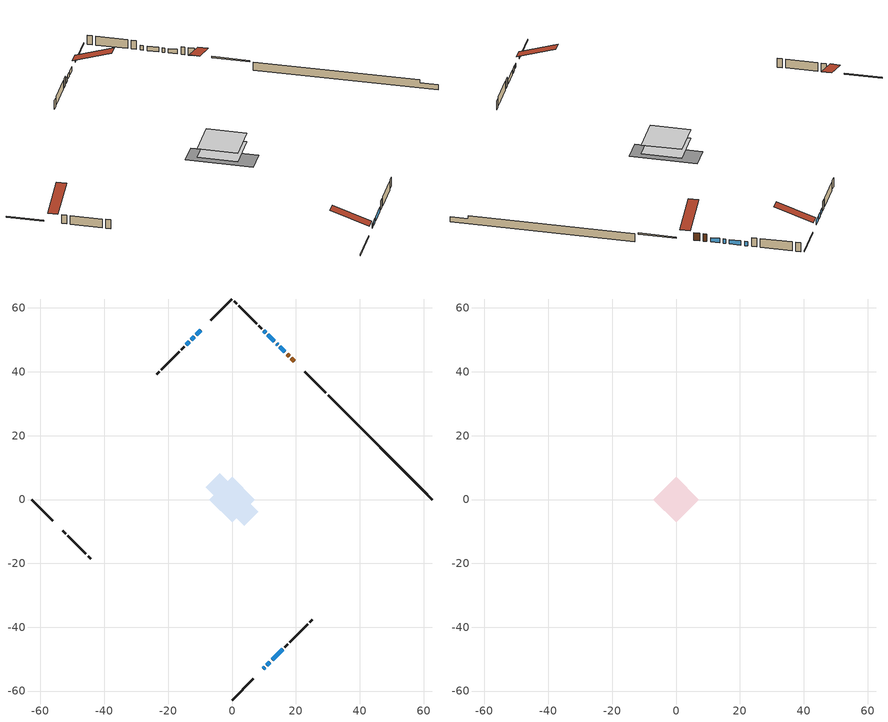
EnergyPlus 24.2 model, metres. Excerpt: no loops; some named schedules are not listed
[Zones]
conditioned space
 floor adiabatic (AdiabaticFloorConstruction): -7.2,0 0,7.2 7.2,0 0,-7.2 z1.27
 floor foundation (Slab1 construction): -8.18,3.9 -3.9,8.18 8.18,-3.9 3.9,-8.18 z-0.98
 wall outside (RimJoist1 construction): 0,-62.82 6.71,-56.11 / -62.82,0 -56.11,-6.71 / 0,62.82 -6.71,56.11 / 29.44,33.37 22.74,40.08 z1.27:1.57
 wall outside (AdiabaticWallConstruction 1): 19.58,43.24 18.54,44.28 / 17.89,44.93 17.26,45.56 z1.27:3.3
 wall outside (AdiabaticWallConstruction): 9.87,-52.95 10.24,-52.58 / -9.87,52.95 -11.24,51.57 / 16.6,46.22 15.02,47.8 / 14.37,48.45 13.94,48.87 / 10.89,-51.93 11.88,-50.94 / -11.9,50.92 -12.74,50.08 / 12.54,-50.28 15.85,-46.97 / 13.29,49.53 11.25,51.57 / 10.59,52.23 9.99,52.82 / -13.4,49.42 -14.31,48.51 z1.27:2.49
 wall outside (Wall1 construction): 16.51,-46.31 17.41,-45.41 / -52.95,-9.87 -52.05,-10.77 / -14.96,47.86 -15.86,46.96 / 9.34,53.48 8.44,54.38 z1.27:3.71
 wall outside (Wall2 construction): 18.07,-44.75 23.69,-39.13 / -51.39,-11.43 -45.77,-17.05 / -16.52,46.3 -22.15,40.67 / 7.78,55.04 2.15,60.67 z1.27:3.71
 wall outside (Wall3 construction): 24.35,-38.47 25.19,-37.63 / -45.11,-17.71 -44.27,-18.55 / -22.8,40.02 -23.64,39.18 / 1.5,61.32 0.66,62.16 z1.27:3.71
 wall foundation (FoundationWall1 construction): 30.1,32.72,-0.98 30.1,32.72,1.27 59.55,3.27,1.27 59.55,3.27,0.43 62.82,0,0.43 62.82,0,-0.98
 window (WindowConstruction 6): 9.87,-52.95 10.23,-52.59 z1.27:2.49
 window (WindowConstruction 4): -9.87,52.95 -11.24,51.58 z1.27:2.49
 window (WindowConstruction 5): 16.6,46.22 15.02,47.8 z1.27:2.49
 window (WindowConstruction 7): 14.37,48.45 13.95,48.87 z1.27:2.49
 window (WindowConstruction 8): 10.89,-51.93 11.88,-50.94 z1.27:2.49
 window (WindowConstruction 9): -11.9,50.92 -12.74,50.08 z1.27:2.49
 window (WindowConstruction): 12.54,-50.28 15.85,-46.97 z1.27:2.49
 window (WindowConstruction 1): 13.29,49.53 11.25,51.57 z1.27:2.49
 window (WindowConstruction 2): 10.59,52.23 10,52.82 z1.27:2.49
 window (WindowConstruction 3): -13.4,49.42 -14.3,48.52 z1.27:2.49
 door (Door): 19.58,43.24 18.54,44.28 z1.27:3.3
 door (Door 1): 17.89,44.93 17.26,45.56 z1.27:3.3
 ceiling adiabatic (AdiabaticFloorConstruction): 0,-7.2 7.2,0 0,7.2 -7.2,0 z1.27
attic - vented
 floor to conditioned space (Floor1 construction Reversed): -7.19,0 0,7.19 7.19,0 0,-7.19 z3.71
 roof outside (Roof1 construction): 9.21,-53.61,3.71 2.2,-46.6,7.01 0.36,-48.45,7.01 7.36,-55.46,3.71; -53.61,-9.21,3.71 -46.6,-2.2,7.01 -48.45,-0.36,7.01 -55.46,-7.36,3.71; -9.21,53.61,3.71 -2.2,46.6,7.01 -0.36,48.45,7.01 -7.36,55.46,3.71; 20.23,42.58,3.71 13.23,35.58,7.01 15.08,33.73,7.01 22.08,40.74,3.71
[Building]
Building 1: Terrain=Suburbs
[Site:Location]
Montreal Intl AP_QC: Latitude {deg}=45.47; Longitude {deg}=-73.74; Time Zone {hr}=-5; Elevation {m}=36; Keep Site Location Information=Yes
[Site:GroundTemperature:Shallow]
2.07863, -0.316383, -0.508184, 0.628371, 5.19101, 9.73239, 13.6695, 16.1636, 16.3755, 14.347, 10.5102, 6.10817
[Site:WaterMainsTemperature]
Calculation Method=Schedule; Temperature Schedule=mains temperature schedule
[Material] Roughness=Rough; Thermal Absorptance=0.9
Name | Thickness {m} | Conductivity {W/m-K} | Density {kg/m3} | Specific Heat {J/kg-K} | Solar Absorptance | Visible Absorptance
asphalt or fiberglass shingles | 0.00635 | 0.162714 | 1121.4 | 1465.45 | 0.4 | 0.4
ceiling loosefill ins | 0.169333 | 0.0480833 | 16.02 | 1046.75 | 0.7 | 0.7
ceiling stud and cavity | 0.1397 | 0.141169 | 65.682 | 1177.47 | 0.7 | 0.7
concrete 4.0 in. | 0.1016 | 1.803125 | 2242.8 | 837.4 | 0.7 | 0.7
concrete 8.0 in. | 0.2032 | 1.803125 | 2242.8 | 837.4 | 0.7 | 0.7
door material | 0.04445 | 0.0451087 | 512.64 | 1214.23 | 0.7 | 0.7
door material 1 | 0.04445 | 0.188738 | 512.64 | 1214.23 | 0.7 | 0.7
floor covering | 0.0127 | 0.0433444 | 54.468 | 1339.84 | 0.6 | 0.6
floor rigid ins; wall rigid ins 1 | 0.512978 | 0.029427 | 32.04 | 1214.23 | 0.7 | 0.7
floor stud and cavity | 0.1397 | 1.75129 | 37.0049 | 1207.88 | 0.7 | 0.7
furniture material conditioned space 1 | 0.1524 | 0.115458 | 640.8 | 1214.23 | 0.6 | 0.6
gypsum board | 0.0127 | 0.160291 | 801 | 837.4 | 0.6 | 0.6
osb sheathing 0.5 in. | 0.0127 | 0.115458 | 512.64 | 1214.23 | 0.7 | 0.7
osb sheathing 0.75 in. | 0.01905 | 0.115458 | 512.64 | 1214.23 | 0.7 | 0.7
osb sheathing 2.0 in. | 0.0508 | 0.115458 | 512.64 | 1214.23 | 0.7 | 0.7
rim joist rigid ins; wall rigid ins | 0.051816 | 0.029427 | 32.04 | 1214.23 | 0.7 | 0.7
rim joist stud and cavity | 0.0508 | 0.0430867 | 125.044 | 1163.47 | 0.6 | 0.6
wall stud and cavity | 0.1397 | 0.199848 | 139.0536 | 1170.24 | 0.7 | 0.7
wall stud and cavity 1 | 0.1397 | 0.246398 | 139.0536 | 1170.24 | 0.7 | 0.7
wall stud and cavity 2 | 0.1397 | 0.082279 | 139.0536 | 1170.24 | 0.7 | 0.7
wall stud and cavity 3 | 0.0889 | 0.380278 | 52.3479 | 1209.89 | 0.7 | 0.7
wall stud and cavity 4 | 0.0889 | 0.391764 | 83.0341 | 1211.67 | 0.7 | 0.7
wood siding | 0.0254 | 0.102417 | 544.68 | 1172.36 | 0.4 | 0.4
wood siding 1; wood siding 2; wood siding 3 | 0.0254 | 0.102417 | 544.68 | 1172.36 | 0.7 | 0.7
[WindowMaterial:SimpleGlazingSystem]
Name | U-Factor {W/m2-K} | Solar Heat Gain Coefficient
WindowMaterial | 1.71419 | 0.41
WindowMaterial 1 | 1.80731 | 0.39
WindowMaterial 2 | 1.797087 | 0.38
WindowMaterial 3 | 1.73576 | 0.4
WindowMaterial 4 | 1.68182 | 0.42
WindowMaterial 5 | 1.66536 | 0.42
WindowMaterial 6 | 3.0542 | 0.4
WindowMaterial 7 | 1.975944 | 0.32
WindowMaterial 8 | 2.01455 | 0.31
[Construction]
AdiabaticFloorConstruction: floor stud and cavity, floor rigid ins, osb sheathing 0.75 in., floor covering
AdiabaticWallConstruction: wood siding 2, wall rigid ins 1, wall stud and cavity 3, gypsum board
AdiabaticWallConstruction 1: wood siding 3, wall rigid ins 1, wall stud and cavity 3, gypsum board
Door: door material
Door 1: door material 1
Floor1 construction Reversed: gypsum board, ceiling stud and cavity, ceiling loosefill ins
FoundationWall1 construction: concrete 8.0 in.
furniture construction conditioned space 1: furniture material conditioned space 1
PartitionWallConstruction: gypsum board, wall stud and cavity 4, gypsum board
RimJoist1 construction: wood siding 1, rim joist rigid ins, osb sheathing 2.0 in., rim joist stud and cavity
Roof1 construction: asphalt or fiberglass shingles
Slab1 construction: concrete 4.0 in.
Wall1 construction: wood siding, wall rigid ins, osb sheathing 0.5 in., wall stud and cavity, gypsum board
Wall2 construction: wood siding, wall rigid ins, osb sheathing 0.5 in., wall stud and cavity 1, gypsum board
Wall3 construction: wood siding, osb sheathing 0.5 in., wall stud and cavity 2, gypsum board
WindowConstruction: WindowMaterial
WindowConstruction 1: WindowMaterial 1
WindowConstruction 2: WindowMaterial 2
WindowConstruction 3: WindowMaterial 3
WindowConstruction 4: WindowMaterial 4
WindowConstruction 5: WindowMaterial 5
WindowConstruction 6: WindowMaterial 6
WindowConstruction 7; WindowConstruction 9: WindowMaterial 7
WindowConstruction 8: WindowMaterial 8
[Zone] Multiplier=1; Part of Total Floor Area=Yes
Name | Volume {m3}
attic - vented | 55.4635
conditioned space | 510.5
[Space]
Name | Zone | Volume {m3}
attic - vented 1 | attic - vented | 55.4635
conditioned space 1 | conditioned space | 510.5
[ZoneInfiltration:EffectiveLeakageArea]
infil attic - vented 1: Zone or Space=attic - vented 1; Schedule=Always On Discrete; Effective Air Leakage Area {cm2}=4138.4; Stack Coefficient=0.000229641; Wind Coefficient=1.02387e-05
[ZoneMixing]
whole house fan mix: Zone or Space=attic - vented; Schedule=Always On Continuous; Design Flow Rate Calculation Method=Flow/Zone; Design Flow Rate {m3/s}=0; Source Zone or Space=conditioned space
[SurfaceProperty:ExposedFoundationPerimeter]
Slab1: Exposed Perimeter Calculation Method=TotalExposedPerimeter; Total Exposed Perimeter {m}=46.27
[InternalMass] Zone or ZoneList=conditioned space; Space or SpaceList=conditioned space 1
Name | Construction | Surface Area {m2}
furniture mass conditioned space 1 | furniture construction conditioned space 1 | 82.7996
partition wall mass | PartitionWallConstruction | 206.999
[Lights]
interior lighting: Zone or ZoneList or Space or SpaceList=conditioned space 1; Schedule=interior lighting schedule; Design Level Calculation Method=LightingLevel; Lighting Level {W}=343.2; Return Air Fraction=0; Fraction Radiant=0.6; Fraction Visible=0.2; Fraction Replaceable=1
[People]
occupants: Zone or ZoneList or Space or SpaceList=conditioned space 1; Number of People Schedule=occupants schedule; Number of People Calculation Method=People; Number of People=3; Fraction Radiant=0.314171; Sensible Heat Fraction=0.56303; Activity Level Schedule=occupants activity schedule; Carbon Dioxide Generation Rate {m3/s-W}=0; Enable ASHRAE 55 Comfort Warnings=No; Mean Radiant Temperature Calculation Type=EnclosureAveraged
[ElectricEquipment] Zone or ZoneList or Space or SpaceList=conditioned space 1; Design Level Calculation Method=EquipmentLevel
Name | Schedule | Design Level {W} | Fraction Latent | Fraction Radiant | Fraction Lost
clothes dryer | clothes dryer schedule | 140.772 | 0.015 | 0.081 | 0.85
clothes washer | clothes washer schedule | 32.1985 | 0.03 | 0.162 | 0.7
cooking range | cooking range schedule | 215.147 | 0.08 | 0.432 | 0.2
dishwasher | dishwasher schedule | 66.8632 | 0.3 | 0.18 | 0.4
fridge | fridge schedule | 72.9452 | 0 | 0.6 | 0
mech vent bath fan 0 | mech vent bath fan 0 schedule | 200 | 0 | 0 | 1
mech vent house fan | mech vent house fan schedule | 19.9167 | 0 | 0 | 0.5
mech vent house fan cfis | mech vent house fan cfis schedule | 0 | 0 | 0 | 0
mech vent range fan 0 | mech vent range fan 0 schedule | 150 | 0 | 0 | 1
misc plug loads | misc plug loads schedule | 494.7 | 0.045 | 0.513 | 0.1
whole house fan | Always On Discrete | 0 | 0 | 0 | 1
[OtherEquipment] Zone or ZoneList or Space or SpaceList=conditioned space 1; Design Level Calculation Method=EquipmentLevel
Name | Fuel Type | Schedule | Design Level {W} | Fraction Latent | Fraction Radiant | Fraction Lost
clothes dryer 1 | Electricity | clothes dryer schedule | 0 | 0.015 | 0.081 | 0.85
cooking range 1 | Electricity | cooking range schedule | 0 | 0.08 | 0.432 | 0.2
general water use latent | None | general water use schedule | 62.594 | 1 | 0 | 0
general water use sensible | None | general water use schedule | -61.6891 | 0 | 0.6 | 0
mech vent house fan latent load | None | Always On Discrete | 0 | 1 | 0 | 0
mech vent house fan sensible load | None | Always On Discrete | 0 | 0 | 0 | 0
water heater energy adjustment1 | Electricity | Always On Discrete | 0.01 | 0 | 0 | 1
[ZoneInfiltration:DesignFlowRate] Zone or ZoneList or Space or SpaceList=conditioned space 1; Schedule=Always On Discrete; Design Flow Rate Calculation Method=Flow/Zone; Design Flow Rate {m3/s}=0
infil flow; natural vent flow; whole house fan flow
[AvailabilityManager:Scheduled]
furnace airloop Availability Manager: Schedule=Always On Discrete
[Foundation:Kiva]
Foundation Kiva 1: Initial Indoor Air Temperature {C}=18; Wall Height Above Grade {m}=1.27001; Wall Depth Below Slab {m}=0.2032
[Foundation:Kiva:Settings]
Soil Conductivity {W/m-K}=0.849921; Soil Density {kg/m3}=1842.3; Soil Specific Heat {J/kg-K}=418.7; Ground Solar Absorptivity=0.9; Ground Thermal Absorptivity=0.9; Ground Surface Roughness {m}=0.03; Far-Field Width {m}=40; Deep-Ground Boundary Condition=ZeroFlux; Deep-Ground Depth {m}=40; Minimum Cell Dimension {m}=0.2; Maximum Cell Growth Coefficient=3; Simulation Timestep=Timestep
[Exterior:Lights]
exterior lighting: Schedule=exterior lighting schedule; Design Level {W}=75.6
[EnergyManagementSystem:GlobalVariable]
furnace_airloop_Fan_RTF
infil_program_Qfan
infil_program_Qinf
natural_vent_program_Qnv
natural_vent_program_Qwhf
[EnergyManagementSystem:Sensor]
Name | Output:Variable or Output:Meter Index Key | Output:Variable or Output:Meter
airflow_gain | infil flow | Infiltration Sensible Heat Gain Energy
airflow_gain_1 | natural vent flow | Infiltration Sensible Heat Gain Energy
airflow_gain_2 | whole house fan flow | Infiltration Sensible Heat Gain Energy
airflow_loss | infil flow | Infiltration Sensible Heat Loss Energy
airflow_loss_1 | natural vent flow | Infiltration Sensible Heat Loss Energy
airflow_loss_2 | whole house fan flow | Infiltration Sensible Heat Loss Energy
clg_load_cond |  | Cooling:EnergyTransfer:Zone:CONDITIONED SPACE
clg_sp_s; clg_sp_s_1 | cooling setpoint | Schedule Value
clothes_dryer_exhaust_0_sch_s | clothes dryer exhaust 0 schedule | Schedule Value
cool_season | cooling season schedule | Schedule Value
htg_load_cond |  | Heating:EnergyTransfer:Zone:CONDITIONED SPACE
htg_sp_s; htg_sp_s_1 | heating setpoint | Schedule Value
ig_ee_conv | clothes dryer | Electric Equipment Convective Heating Energy
ig_ee_conv_2 | cooking range | Electric Equipment Convective Heating Energy
ig_ee_conv_4 | fridge | Electric Equipment Convective Heating Energy
ig_ee_conv_5 | misc plug loads | Electric Equipment Convective Heating Energy
ig_ee_conv_6 | whole house fan | Electric Equipment Convective Heating Energy
ig_ee_rad | clothes dryer | Electric Equipment Radiant Heating Energy
ig_ee_rad_2 | cooking range | Electric Equipment Radiant Heating Energy
ig_ee_rad_4 | fridge | Electric Equipment Radiant Heating Energy
ig_ee_rad_5 | misc plug loads | Electric Equipment Radiant Heating Energy
ig_ee_rad_6 | whole house fan | Electric Equipment Radiant Heating Energy
ig_lgt_conv | interior lighting | Lights Convective Heating Energy
ig_lgt_rad | interior lighting | Lights Radiant Heating Energy
ig_lgt_vis | interior lighting | Lights Visible Radiation Heating Energy
ig_oe_conv | clothes dryer 1 | Other Equipment Convective Heating Energy
ig_oe_conv_1 | cooking range 1 | Other Equipment Convective Heating Energy
ig_oe_conv_2 | general water use latent | Other Equipment Convective Heating Energy
ig_oe_conv_3 | general water use sensible | Other Equipment Convective Heating Energy
ig_oe_conv_4 | water heater energy adjustment1 | Other Equipment Convective Heating Energy
ig_oe_rad | clothes dryer 1 | Other Equipment Radiant Heating Energy
ig_oe_rad_1 | cooking range 1 | Other Equipment Radiant Heating Energy
ig_oe_rad_2 | general water use latent | Other Equipment Radiant Heating Energy
ig_oe_rad_3 | general water use sensible | Other Equipment Radiant Heating Energy
ig_oe_rad_4 | water heater energy adjustment1 | Other Equipment Radiant Heating Energy
ig_ppl_conv | occupants | People Convective Heating Energy
ig_ppl_rad | occupants | People Radiant Heating Energy
im_conv | furniture mass conditioned space 1 | Surface Inside Face Convection Heat Gain Energy
im_conv_1 | partition wall mass | Surface Inside Face Convection Heat Gain Energy
im_ig | furniture mass conditioned space 1 | Surface Inside Face Internal Gains Radiation Heat Gain Energy
im_ig_1 | partition wall mass | Surface Inside Face Internal Gains Radiation Heat Gain Energy
im_lgt | furniture mass conditioned space 1 | Surface Inside Face Lights Radiation Heat Gain Energy
im_lgt_1 | partition wall mass | Surface Inside Face Lights Radiation Heat Gain Energy
im_sol | furniture mass conditioned space 1 | Surface Inside Face Solar Radiation Heat Gain Energy
im_sol_1 | partition wall mass | Surface Inside Face Solar Radiation Heat Gain Energy
im_surf | furniture mass conditioned space 1 | Surface Inside Face Net Surface Thermal Radiation Heat Gain Energy
im_surf_1 | partition wall mass | Surface Inside Face Net Surface Thermal Radiation Heat Gain Energy
mech_vent_bath_fan_0_sch_s | mech vent bath fan 0 schedule | Schedule Value
mech_vent_range_fan_0_sch_s | mech vent range fan 0 schedule | Schedule Value
mv_conv | mech vent bath fan 0 | Electric Equipment Convective Heating Energy
mv_conv_1 | mech vent house fan | Electric Equipment Convective Heating Energy
mv_conv_2 | mech vent house fan cfis | Electric Equipment Convective Heating Energy
mv_conv_3 | mech vent range fan 0 | Electric Equipment Convective Heating Energy
mv_conv_4 | mech vent house fan latent load | Other Equipment Convective Heating Energy
mv_conv_5 | mech vent house fan sensible load | Other Equipment Convective Heating Energy
mv_rad | mech vent bath fan 0 | Electric Equipment Radiant Heating Energy
mv_rad_1 | mech vent house fan | Electric Equipment Radiant Heating Energy
mv_rad_2 | mech vent house fan cfis | Electric Equipment Radiant Heating Energy
mv_rad_3 | mech vent range fan 0 | Electric Equipment Radiant Heating Energy
mv_rad_4 | mech vent house fan latent load | Other Equipment Radiant Heating Energy
mv_rad_5 | mech vent house fan sensible load | Other Equipment Radiant Heating Energy
natural_vent_s | natural vent schedule | Schedule Value
out_pb_s |  | Site Outdoor Air Barometric Pressure
out_wt_s |  | Site Outdoor Air Humidity Ratio
site_vw_s |  | Site Wind Speed
ss_back_out | Window1 | Surface Window Shortwave from Zone Back Out Window Heat Transfer Rate
ss_back_out_1 | Window10 | Surface Window Shortwave from Zone Back Out Window Heat Transfer Rate
ss_back_out_2 | Window11 | Surface Window Shortwave from Zone Back Out Window Heat Transfer Rate
ss_back_out_3 | Window12 | Surface Window Shortwave from Zone Back Out Window Heat Transfer Rate
ss_back_out_4 | Window13 | Surface Window Shortwave from Zone Back Out Window Heat Transfer Rate
ss_back_out_5 | Window16 | Surface Window Shortwave from Zone Back Out Window Heat Transfer Rate
ss_back_out_6 | Window4 | Surface Window Shortwave from Zone Back Out Window Heat Transfer Rate
ss_back_out_7 | Window7 | Surface Window Shortwave from Zone Back Out Window Heat Transfer Rate
ss_back_out_8 | Window8 | Surface Window Shortwave from Zone Back Out Window Heat Transfer Rate
ss_back_out_9 | Window9 | Surface Window Shortwave from Zone Back Out Window Heat Transfer Rate
ss_conv | Door1 | Surface Inside Face Convection Heat Gain Energy
ss_conv_1 | Door2 | Surface Inside Face Convection Heat Gain Energy
ss_conv_10 | Window8 | Surface Inside Face Convection Heat Gain Energy
ss_conv_11 | Window9 | Surface Inside Face Convection Heat Gain Energy
ss_conv_2 | Window1 | Surface Inside Face Convection Heat Gain Energy
ss_conv_3 | Window10 | Surface Inside Face Convection Heat Gain Energy
ss_conv_4 | Window11 | Surface Inside Face Convection Heat Gain Energy
ss_conv_5 | Window12 | Surface Inside Face Convection Heat Gain Energy
ss_conv_6 | Window13 | Surface Inside Face Convection Heat Gain Energy
ss_conv_7 | Window16 | Surface Inside Face Convection Heat Gain Energy
ss_conv_8 | Window4 | Surface Inside Face Convection Heat Gain Energy
ss_conv_9 | Window7 | Surface Inside Face Convection Heat Gain Energy
ss_ig | Door1 | Surface Inside Face Internal Gains Radiation Heat Gain Energy
ss_ig_1 | Door2 | Surface Inside Face Internal Gains Radiation Heat Gain Energy
ss_ig_10 | Window8 | Surface Inside Face Internal Gains Radiation Heat Gain Energy
ss_ig_11 | Window9 | Surface Inside Face Internal Gains Radiation Heat Gain Energy
ss_ig_2 | Window1 | Surface Inside Face Internal Gains Radiation Heat Gain Energy
ss_ig_3 | Window10 | Surface Inside Face Internal Gains Radiation Heat Gain Energy
ss_ig_4 | Window11 | Surface Inside Face Internal Gains Radiation Heat Gain Energy
ss_ig_5 | Window12 | Surface Inside Face Internal Gains Radiation Heat Gain Energy
ss_ig_6 | Window13 | Surface Inside Face Internal Gains Radiation Heat Gain Energy
ss_ig_7 | Window16 | Surface Inside Face Internal Gains Radiation Heat Gain Energy
ss_ig_8 | Window4 | Surface Inside Face Internal Gains Radiation Heat Gain Energy
ss_ig_9 | Window7 | Surface Inside Face Internal Gains Radiation Heat Gain Energy
ss_lgt | Door1 | Surface Inside Face Lights Radiation Heat Gain Energy
ss_lgt_1 | Door2 | Surface Inside Face Lights Radiation Heat Gain Energy
ss_sol | Door1 | Surface Inside Face Solar Radiation Heat Gain Energy
ss_sol_1 | Door2 | Surface Inside Face Solar Radiation Heat Gain Energy
ss_surf | Door1 | Surface Inside Face Net Surface Thermal Radiation Heat Gain Energy
ss_surf_1 | Door2 | Surface Inside Face Net Surface Thermal Radiation Heat Gain Energy
ss_surf_10 | Window8 | Surface Inside Face Net Surface Thermal Radiation Heat Gain Energy
ss_surf_11 | Window9 | Surface Inside Face Net Surface Thermal Radiation Heat Gain Energy
ss_surf_2 | Window1 | Surface Inside Face Net Surface Thermal Radiation Heat Gain Energy
ss_surf_3 | Window10 | Surface Inside Face Net Surface Thermal Radiation Heat Gain Energy
ss_surf_4 | Window11 | Surface Inside Face Net Surface Thermal Radiation Heat Gain Energy
ss_surf_5 | Window12 | Surface Inside Face Net Surface Thermal Radiation Heat Gain Energy
ss_surf_6 | Window13 | Surface Inside Face Net Surface Thermal Radiation Heat Gain Energy
ss_surf_7 | Window16 | Surface Inside Face Net Surface Thermal Radiation Heat Gain Energy
ss_surf_8 | Window4 | Surface Inside Face Net Surface Thermal Radiation Heat Gain Energy
ss_surf_9 | Window7 | Surface Inside Face Net Surface Thermal Radiation Heat Gain Energy
ss_trans_in | Window1 | Surface Window Transmitted Solar Radiation Rate
ss_trans_in_1 | Window10 | Surface Window Transmitted Solar Radiation Rate
ss_trans_in_2 | Window11 | Surface Window Transmitted Solar Radiation Rate
ss_trans_in_3 | Window12 | Surface Window Transmitted Solar Radiation Rate
ss_trans_in_4 | Window13 | Surface Window Transmitted Solar Radiation Rate
ss_trans_in_5 | Window16 | Surface Window Transmitted Solar Radiation Rate
ss_trans_in_6 | Window4 | Surface Window Transmitted Solar Radiation Rate
ss_trans_in_7 | Window7 | Surface Window Transmitted Solar Radiation Rate
ss_trans_in_8 | Window8 | Surface Window Transmitted Solar Radiation Rate
ss_trans_in_9 | Window9 | Surface Window Transmitted Solar Radiation Rate
ss_trans_out | Window1 | Surface Inside Face Initial Transmitted Diffuse Transmitted Out Window Solar Radiation Rate
ss_trans_out_1 | Window10 | Surface Inside Face Initial Transmitted Diffuse Transmitted Out Window Solar Radiation Rate
ss_trans_out_2 | Window11 | Surface Inside Face Initial Transmitted Diffuse Transmitted Out Window Solar Radiation Rate
ss_trans_out_3 | Window12 | Surface Inside Face Initial Transmitted Diffuse Transmitted Out Window Solar Radiation Rate
ss_trans_out_4 | Window13 | Surface Inside Face Initial Transmitted Diffuse Transmitted Out Window Solar Radiation Rate
ss_trans_out_5 | Window16 | Surface Inside Face Initial Transmitted Diffuse Transmitted Out Window Solar Radiation Rate
ss_trans_out_6 | Window4 | Surface Inside Face Initial Transmitted Diffuse Transmitted Out Window Solar Radiation Rate
ss_trans_out_7 | Window7 | Surface Inside Face Initial Transmitted Diffuse Transmitted Out Window Solar Radiation Rate
ss_trans_out_8 | Window8 | Surface Inside Face Initial Transmitted Diffuse Transmitted Out Window Solar Radiation Rate
ss_trans_out_9 | Window9 | Surface Inside Face Initial Transmitted Diffuse Transmitted Out Window Solar Radiation Rate
s_conv | Floor1 | Surface Inside Face Convection Heat Gain Energy
s_conv_1 | FoundationWall1 | Surface Inside Face Convection Heat Gain Energy
s_conv_10 | Wall1:225 | Surface Inside Face Convection Heat Gain Energy
s_conv_11 | Wall1:315 | Surface Inside Face Convection Heat Gain Energy
s_conv_12 | Wall1:45 | Surface Inside Face Convection Heat Gain Energy
s_conv_13 | Wall2:135 | Surface Inside Face Convection Heat Gain Energy
s_conv_14 | Wall2:225 | Surface Inside Face Convection Heat Gain Energy
s_conv_15 | Wall2:315 | Surface Inside Face Convection Heat Gain Energy
s_conv_16 | Wall2:45 | Surface Inside Face Convection Heat Gain Energy
s_conv_17 | Wall3:135 | Surface Inside Face Convection Heat Gain Energy
s_conv_18 | Wall3:225 | Surface Inside Face Convection Heat Gain Energy
s_conv_19 | Wall3:315 | Surface Inside Face Convection Heat Gain Energy
s_conv_2 | inferred conditioned ceiling | Surface Inside Face Convection Heat Gain Energy
s_conv_20 | Wall3:45 | Surface Inside Face Convection Heat Gain Energy
s_conv_3 | inferred conditioned floor | Surface Inside Face Convection Heat Gain Energy
s_conv_4 | RimJoist1:135 | Surface Inside Face Convection Heat Gain Energy
s_conv_5 | RimJoist1:225 | Surface Inside Face Convection Heat Gain Energy
s_conv_6 | RimJoist1:315 | Surface Inside Face Convection Heat Gain Energy
s_conv_7 | RimJoist1:45 | Surface Inside Face Convection Heat Gain Energy
s_conv_8 | Slab1 | Surface Inside Face Convection Heat Gain Energy
s_conv_9 | Wall1:135 | Surface Inside Face Convection Heat Gain Energy
s_ig | Floor1 | Surface Inside Face Internal Gains Radiation Heat Gain Energy
s_ig_1 | FoundationWall1 | Surface Inside Face Internal Gains Radiation Heat Gain Energy
s_ig_10 | Wall1:225 | Surface Inside Face Internal Gains Radiation Heat Gain Energy
s_ig_11 | Wall1:315 | Surface Inside Face Internal Gains Radiation Heat Gain Energy
s_ig_12 | Wall1:45 | Surface Inside Face Internal Gains Radiation Heat Gain Energy
s_ig_13 | Wall2:135 | Surface Inside Face Internal Gains Radiation Heat Gain Energy
s_ig_14 | Wall2:225 | Surface Inside Face Internal Gains Radiation Heat Gain Energy
s_ig_15 | Wall2:315 | Surface Inside Face Internal Gains Radiation Heat Gain Energy
s_ig_16 | Wall2:45 | Surface Inside Face Internal Gains Radiation Heat Gain Energy
s_ig_17 | Wall3:135 | Surface Inside Face Internal Gains Radiation Heat Gain Energy
s_ig_18 | Wall3:225 | Surface Inside Face Internal Gains Radiation Heat Gain Energy
s_ig_19 | Wall3:315 | Surface Inside Face Internal Gains Radiation Heat Gain Energy
